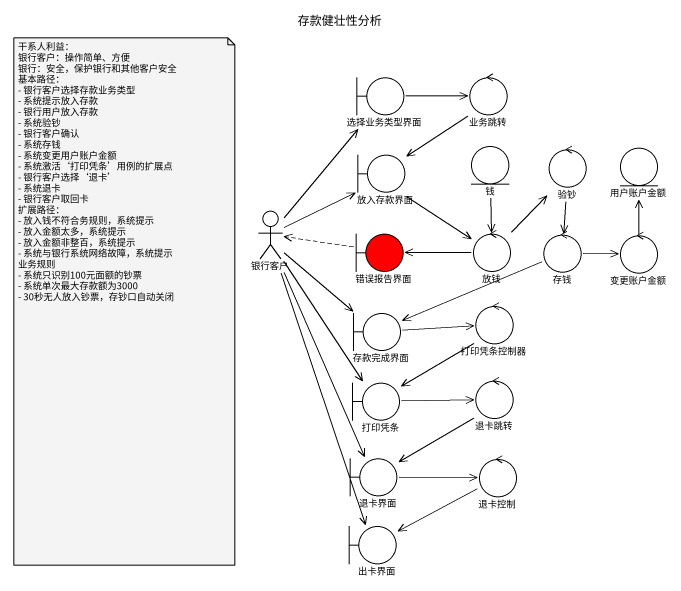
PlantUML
@startuml
title 存款健壮性分析
boundary 选择业务类型界面
control 业务跳转
boundary 放入存款界面
entity 钱
control 验钞
entity 用户账户金额
actor 银行客户
boundary 错误报告界面 #FF0000
control 放钱
control 存钱
control 变更账户金额
boundary 存款完成界面
control 打印凭条控制器
boundary 打印凭条
control 退卡跳转
boundary 退卡界面
control 退卡控制
boundary 出卡界面
选择业务类型界面 -right-> 业务跳转
业务跳转 --> 放入存款界面
放入存款界面 --> 放钱
钱 --> 放钱
验钞 --> 存钱
银行客户 -up-> 选择业务类型界面
银行客户 -right-> 放入存款界面
银行客户 --> 存款完成界面
银行客户 --> 打印凭条
银行客户 --> 退卡界面
银行客户 --> 出卡界面
错误报告界面 .left.> 银行客户
放钱 -up-> 验钞
放钱 -left-> 错误报告界面
存钱 -right-> 变更账户金额
存钱 -left-> 存款完成界面
变更账户金额 -up-> 用户账户金额
存款完成界面 -right-> 打印凭条控制器
打印凭条控制器 --> 打印凭条
打印凭条 -right-> 退卡跳转
退卡跳转 --> 退卡界面
退卡界面 -right-> 退卡控制
退卡控制 -left-> 出卡界面
note as N1
  干系人利益：
  银行客户：操作简单、方便
  银行：安全，保护银行和其他客户安全
  基本路径：
  - 银行客户选择存款业务类型
  - 系统提示放入存款
  - 银行用户放入存款
  - 系统验钞
  - 银行客户确认
  - 系统存钱
  - 系统变更用户账户金额
  - 系统激活‘打印凭条’用例的扩展点
  - 银行客户选择‘退卡’
  - 系统退卡
  - 银行客户取回卡
  扩展路径：
  - 放入钱不符合务规则，系统提示
  - 放入金额太多，系统提示
  - 放入金额非整百，系统提示
  - 系统与银行系统网络故障，系统提示
  业务规则
  - 系统只识别100元面额的钞票
  - 系统单次最大存款额为3000
  - 30秒无人放入钞票，存钞口自动关闭
end note
@enduml
